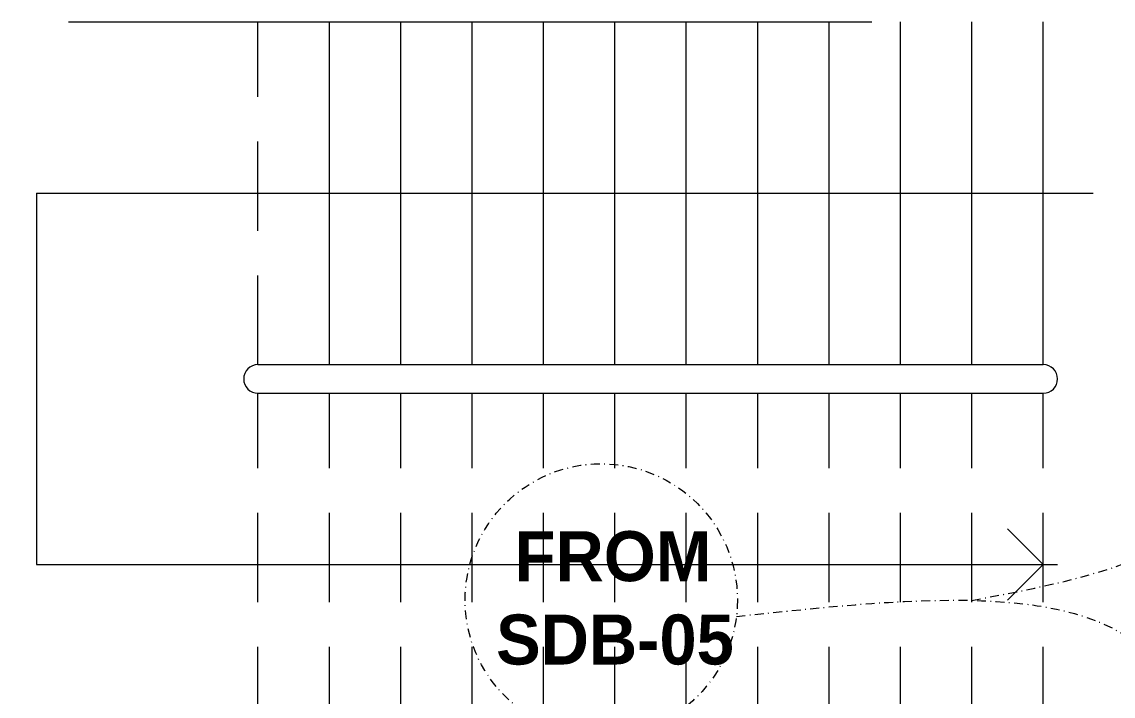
# Model space of a CAD drawing. Header units: inches. Extents: x 109699 to 44449955, y -10987 to 15824140.
# Drawn here: x 198791.9 to 198944.8, y -3763.8 to -3669.4 of the extents above; entities that cross this region are included whole.
import ezdxf

# ---------------------------------------------------------------- set-up
doc = ezdxf.new("R2010")
doc.units = ezdxf.units.IN
doc.header["$LTSCALE"] = 5
doc.header["$MEASUREMENT"] = 0
doc.linetypes.add('DASHDOT', pattern=[1, 0.5, -0.25, 0, -0.25])
doc.linetypes.add('DASHED2', pattern=[0.375, 0.25, -0.125])
for name, color, linetype, lineweight in [('AC In', 244, 'DASHED2', 30), ('E-Sub-Distrubtion board', 3, 'Continuous', 13), ('Railling', 8, 'Continuous', 5), ('SB', 1, 'DASHDOT', 20), ('STAIR', 8, 'Continuous', 13), ('WALL-1', 8, 'Continuous', 9)]:
    doc.layers.add(name, color=color, linetype=linetype, lineweight=lineweight)
doc.styles.get("Standard").update_dxf_attribs({"font": 'times.ttf'})

msp = doc.modelspace()

# ---------------------------------------------------------------- linework, layer by layer
at = {"layer": 'AC In', "ltscale": 4}
for points in [[(198836.62, -3284.29, 0.16), (198845.86, -3287.24, 0.6), (198922.36, -3323), (198926.86, -3396.5), (198950.36, -3457.5), (199035.36, -3459), (199036.86, -3511), (199021.8, -3703.47, 0.66)], [(198812.85, -3612.28, 0.54), (198797.95, -3599.22, 0.54), (198800.35, -3564.61, -0.72), (198813.47, -3556.52, 0.34), (198819.86, -3555.5), (198847.86, -3553.5), (198987.86, -3546.5), (199009.86, -3549), (199015.36, -3608.5), (199026.76, -3704.36, 0.63)]]:
    msp.add_spline(points, degree=3, dxfattribs=at)
at = {"layer": 'Railling', "linetype": 'Continuous'}
for p, q in [((198824.96, -3717.42, 0.6), (198934.96, -3717.42, 0.6)), ((198824.96, -3721.42, 0.6), (198934.96, -3721.42, 0.6))]:
    msp.add_line(p, q, dxfattribs=at)
for centre, start, end in [((198824.96, -3719.42, 0.6), 90, 270), ((198934.96, -3719.42, 0.6), 270, 90)]:
    msp.add_arc(centre, 2, start, end, dxfattribs=at)
at = {"layer": 'SB', "ltscale": 0.5}
msp.add_circle((198873.05, -3750.37, 0.38), 19.07, dxfattribs=at)
for points in [[(198935.98, -3287.51, 0.34), (198940.86, -3324), (198968.86, -3465.5), (199030.86, -3480.5), (199030.86, -3569), (199024.73, -3704.36, 0.66)], [(198804.48, -3392.23, 0.39), (198805.24, -3390.11, 0.39), (198808.47, -3388.2, 0.39), (198910.86, -3393.5), (198946.86, -3451), (199043.36, -3462.5), (199054.86, -3547.5), (199025.59, -3702.74, 0.66)], [(198916.45, -3429.17, 0.41), (199002.38, -3472.17, 0.02), (199026.47, -3703.29, 0.66)], [(198867.62, -3449.12, 0.35), (198880.15, -3450, 0.35), (198938.49, -3473.03, -0.01), (199017.2, -3514.35, 0.09), (199022.86, -3571), (199025.86, -3659), (199024.73, -3704.36, 0.66)], [(198869.77, -3479.49, 0.25), (198987.3, -3482), (199022.99, -3589, -0.06), (199023.97, -3704.36, 0.66)], [(198812.51, -3553.89, 0.4), (198813.45, -3556.52, 0.34), (198819.86, -3555.5), (198865.21, -3546.48), (198987.86, -3546.5), (199009.86, -3549), (199015.36, -3608.5), (199026.76, -3704.36, 0.63)], [(198924.96, -3750.44, -0.82), (198956.36, -3740), (198969.86, -3676.62, 0.28)], [(198891.98, -3752.67, 0.38), (198951.8, -3760.67), (198951.8, -3812.43), (198960.12, -3856.54, -65.49)]]:
    msp.add_spline(points, degree=3, dxfattribs=at)
at = {"layer": 'STAIR', "linetype": 'DASHED2', "ltscale": 10}
for p, q in [((198824.96, -3717.42, 0.5), (198824.96, -3669.42, 0.48)), ((198824.96, -3769.42, 0.53), (198824.96, -3721.42, 0.5)), ((198834.96, -3769.42, 0.53), (198834.96, -3721.42, 0.5)), ((198844.96, -3769.42, 0.53), (198844.96, -3721.42, 0.5)), ((198854.96, -3769.42, 0.53), (198854.96, -3721.42, 0.5)), ((198864.96, -3769.42, 0.53), (198864.96, -3721.42, 0.5)), ((198874.96, -3769.42, 0.53), (198874.96, -3721.42, 0.5)), ((198884.96, -3769.42, 0.53), (198884.96, -3721.42, 0.5)), ((198894.96, -3769.42, 0.53), (198894.96, -3721.42, 0.5)), ((198904.96, -3769.42, 0.53), (198904.96, -3721.42, 0.5)), ((198914.96, -3769.42, 0.53), (198914.96, -3721.42, 0.5)), ((198924.96, -3769.42, 0.53), (198924.96, -3721.42, 0.5)), ((198934.96, -3769.42, 0.53), (198934.96, -3721.42, 0.5))]:
    msp.add_line(p, q, dxfattribs=at)
at = {"layer": 'STAIR', "linetype": 'Continuous'}
for p, q in [((198834.96, -3717.42, 0.5), (198834.96, -3669.42, 0.48)), ((198844.96, -3717.42, 0.5), (198844.96, -3669.42, 0.48)), ((198854.96, -3717.42, 0.5), (198854.96, -3669.42, 0.48)), ((198864.96, -3717.42, 0.5), (198864.96, -3669.42, 0.48)), ((198874.96, -3717.42, 0.5), (198874.96, -3669.42, 0.48)), ((198884.96, -3717.42, 0.5), (198884.96, -3669.42, 0.48)), ((198894.96, -3717.42, 0.5), (198894.96, -3669.42, 0.48)), ((198904.96, -3717.42, 0.5), (198904.96, -3669.42, 0.48)), ((198914.96, -3717.42, 0.5), (198914.96, -3669.42, 0.48)), ((198924.96, -3717.42, 0.5), (198924.96, -3669.42, 0.48)), ((198934.96, -3717.42, 0.5), (198934.96, -3669.42, 0.48)), ((198793.96, -3693.42, 0.3), (198793.96, -3745.42, 0.3)), ((198793.96, -3693.42, 0.28), (198941.96, -3693.42, 0.14)), ((198934.96, -3745.42, 0.62), (198929.96, -3740.42, 0.62)), ((198793.96, -3745.42, 0.22), (198936.96, -3745.42, 0.22)), ((198934.96, -3745.42, 0.72), (198929.96, -3750.42, 0.62))]:
    msp.add_line(p, q, dxfattribs=at)
at = {"layer": 'WALL-1'}
msp.add_line((198798.42, -3669.42, 0.18), (198910.96, -3669.42, 0.18), dxfattribs=at)

# ---------------------------------------------------------------- texts
at = {"layer": 'E-Sub-Distrubtion board', "insert": (198858.32, -3740.74, 0.51), "char_height": 7, "width": 32.193, "attachment_point": 1}
msp.add_mtext('{\\fCentury Gothic|b1|i0|c0|p34; FROM\\PSDB-05}', dxfattribs=at)

doc.saveas('drawing.dxf')
